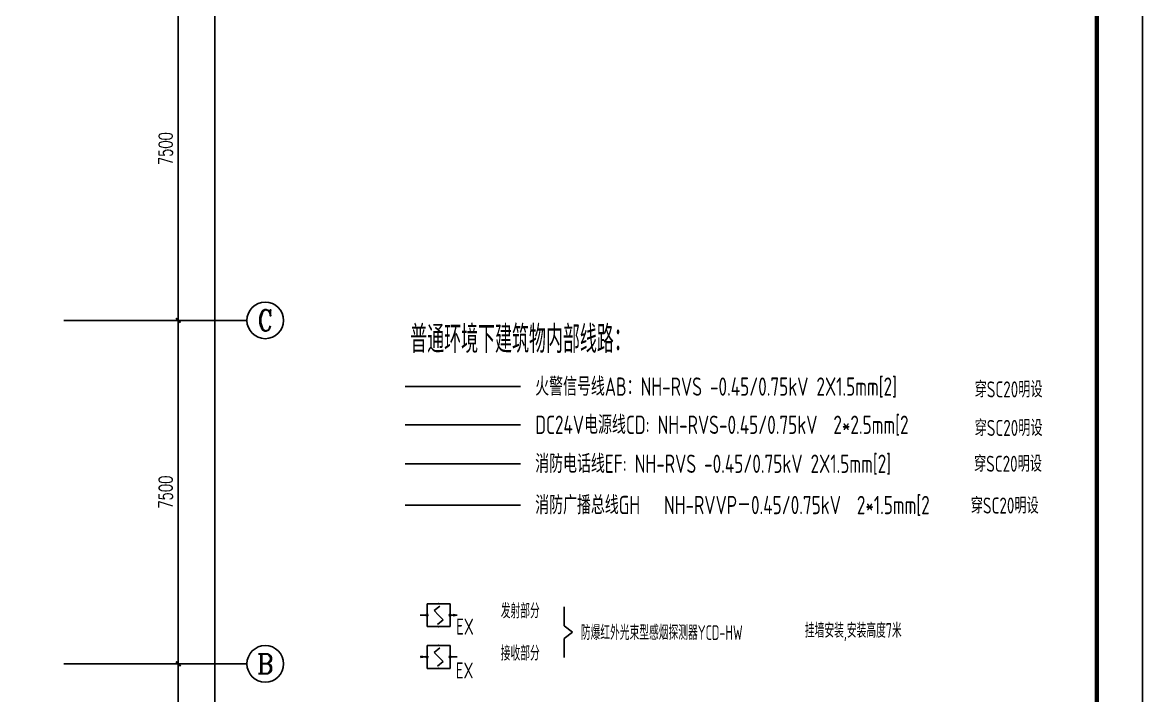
# Model space of a CAD drawing. Extents: x 4532298 to 10139194, y -639876 to -207028.
# Drawn here: x 5094006 to 5118469, y -335591 to -320892 of the extents above; entities that cross this region are included whole.
import ezdxf
from ezdxf.enums import TextEntityAlignment as Align

# ---------------------------------------------------------------- set-up
doc = ezdxf.new("R2010")
doc.units = 0
doc.header["$LTSCALE"] = 1000
doc.header["$MEASUREMENT"] = 0
doc.linetypes.add('DASH', pattern=[0.35, 0.25, -0.1])
doc.layers.get('0').update_dxf_attribs({"linetype": 'CONTINUOUS'})
doc.layers.get('Defpoints').update_dxf_attribs({"linetype": 'CONTINUOUS'})
for name, color, linetype in [('AXIS_TEXT', 7, 'CONTINUOUS'), ('EQUIP-消防', 3, 'CONTINUOUS'), ('PUB_TITLE', 4, 'CONTINUOUS'), ('SIG_TEXT', 7, 'CONTINUOUS'), ('TEL_TAB', 7, 'CONTINUOUS'), ('TEL_TEXT', 7, 'CONTINUOUS'), ('WIRE-消防', 5, 'CONTINUOUS'), ('WIRE-照明', 1, 'CONTINUOUS'), ('建筑底图', 251, 'CONTINUOUS'), ('电气', 3, 'CONTINUOUS'), ('电气文字', 7, 'CONTINUOUS')]:
    doc.layers.add(name, color=color, linetype=linetype)
doc.styles.add('_TCH_AXIS', font='COMPLEX', dxfattribs={"bigfont": 'GBCBIG'})
doc.styles.add('_TCH_DIM_T3', font='SIMPLEX', dxfattribs={"width": 0.705882, "bigfont": 'GBCBIG'})
doc.styles.add('_TEL_DIM', font='SIMPLEX', dxfattribs={"width": 0.8, "height": 3.5, "bigfont": 'HZTXT'})
doc.styles.add('COMPLEX', font='COMPLEX')
doc.styles.add('SCEI', font='sceie.shx', dxfattribs={"width": 0.75, "bigfont": 'sceic.shx'})
doc.styles.add('sceie', font='sceie.shx', dxfattribs={"width": 0.7, "bigfont": 'sceic.shx'})
doc.styles.add('TG_LINETYPE', font='sceie.shx', dxfattribs={"width": 0.7, "height": 3, "bigfont": 'sceic.shx'})
doc.linetypes.add('TG_BC', pattern='A,2,-0.85,["BC",TG_LINETYPE,S=0.1,R=0,X=-0.65,Y=-0.15],0', length=2.85)
doc.linetypes.add('TG_F', pattern='A,2,-0.4,["F",TG_LINETYPE,S=0.1,R=0,X=-0.28,Y=-0.15],0', length=2.4)
doc.dimstyles.new('_TCH_ARCH&&100', dxfattribs={"dimtxt": 297.5, "dimasz": 100, "dimexe": 250, "dimexo": 300, "dimgap": 126.25, "dimtad": 1, "dimdec": 0, "dimzin": 0, "dimdsep": 46, "dimtxsty": '_TCH_DIM_T3', "dimblk": 'ARCHTICK', "dimcen": 0.09, "dimclrt": 7, "dimazin": 2, "dimtfac": 1, "dimtdec": 0, "dimtix": 1, "dimtmove": 2, "dimatfit": 3, "dimfxl": 0, "dimtolj": 1, "dimtzin": 0, "dimarcsym": 0})

# ---------------------------------------------------------------- blocks, each defined once
blk = doc.blocks.new('_ArchTick')
at = {"color": 0, "linetype": 'ByBlock', "const_width": 0.4}
blk.add_lwpolyline([(-0.5, -0.5), (0.5, 0.5)], dxfattribs=at)
blk = doc.blocks.new('*D495')
at = {"layer": 'Defpoints', "color": 0, "transparency": 16777216}
for p in [(5094909, -297098), (5098209, -297098), (5094909, -342698)]:
    blk.add_point(p, dxfattribs=at)
at = {"layer": '建筑底图', "color": 0, "lineweight": -2, "transparency": 16777216}
for p, q in [((5095209, -297098), (5098459, -297098)), ((5098209, -342698), (5098209, -297098)), ((5095209, -342698), (5098459, -342698))]:
    blk.add_line(p, q, dxfattribs=at)
at = {"layer": '建筑底图', "color": 0, "lineweight": -2, "transparency": 16777216, "xscale": 100, "yscale": 100, "zscale": 100}
for p, rotation in [((5098209, -297098), 90), ((5098209, -342698), 270)]:
    blk.add_blockref('_ArchTick', p, dxfattribs=dict(at, rotation=rotation))
at = {"layer": '建筑底图', "color": 7, "transparency": 16777216, "insert": (5097934, -319898), "char_height": 297.5, "attachment_point": 5, "rotation": 90, "style": '_TCH_DIM_T3'}
blk.add_mtext('\\A1;45600', dxfattribs=at)
blk = doc.blocks.new('*D496')
at = {"layer": 'Defpoints', "color": 0, "transparency": 16777216}
for p in [(5094909, -334898), (5097409, -334898), (5094909, -342398)]:
    blk.add_point(p, dxfattribs=at)
at = {"layer": '建筑底图', "color": 0, "lineweight": -2, "transparency": 16777216}
for p, q in [((5095209, -334898), (5097659, -334898)), ((5097409, -342398), (5097409, -334898)), ((5095209, -342398), (5097659, -342398))]:
    blk.add_line(p, q, dxfattribs=at)
at = {"layer": '建筑底图', "color": 0, "lineweight": -2, "transparency": 16777216, "xscale": 100, "yscale": 100, "zscale": 100}
for p, rotation in [((5097409, -334898), 90), ((5097409, -342398), 270)]:
    blk.add_blockref('_ArchTick', p, dxfattribs=dict(at, rotation=rotation))
at = {"layer": '建筑底图', "color": 7, "transparency": 16777216, "insert": (5097134, -338648), "char_height": 297.5, "attachment_point": 5, "rotation": 90, "style": '_TCH_DIM_T3'}
blk.add_mtext('\\A1;7500', dxfattribs=at)
blk = doc.blocks.new('*D497')
at = {"layer": 'Defpoints', "color": 0, "transparency": 16777216}
for p in [(5094909, -327398), (5097409, -327398), (5094909, -334898)]:
    blk.add_point(p, dxfattribs=at)
at = {"layer": '建筑底图', "color": 0, "lineweight": -2, "transparency": 16777216}
for p, q in [((5095209, -327398), (5097659, -327398)), ((5097409, -334898), (5097409, -327398)), ((5095209, -334898), (5097659, -334898))]:
    blk.add_line(p, q, dxfattribs=at)
at = {"layer": '建筑底图', "color": 0, "lineweight": -2, "transparency": 16777216, "xscale": 100, "yscale": 100, "zscale": 100}
for p, rotation in [((5097409, -327398), 90), ((5097409, -334898), 270)]:
    blk.add_blockref('_ArchTick', p, dxfattribs=dict(at, rotation=rotation))
at = {"layer": '建筑底图', "color": 7, "transparency": 16777216, "insert": (5097134, -331148), "char_height": 297.5, "attachment_point": 5, "rotation": 90, "style": '_TCH_DIM_T3'}
blk.add_mtext('\\A1;7500', dxfattribs=at)
blk = doc.blocks.new('*D498')
at = {"layer": 'Defpoints', "color": 0, "transparency": 16777216}
for p in [(5094909, -319898), (5097409, -319898), (5094909, -327398)]:
    blk.add_point(p, dxfattribs=at)
at = {"layer": '建筑底图', "color": 0, "lineweight": -2, "transparency": 16777216}
for p, q in [((5095209, -319898), (5097659, -319898)), ((5097409, -327398), (5097409, -319898)), ((5095209, -327398), (5097659, -327398))]:
    blk.add_line(p, q, dxfattribs=at)
at = {"layer": '建筑底图', "color": 0, "lineweight": -2, "transparency": 16777216, "xscale": 100, "yscale": 100, "zscale": 100}
for p, rotation in [((5097409, -319898), 90), ((5097409, -327398), 270)]:
    blk.add_blockref('_ArchTick', p, dxfattribs=dict(at, rotation=rotation))
at = {"layer": '建筑底图', "color": 7, "transparency": 16777216, "insert": (5097134, -323648), "char_height": 297.5, "attachment_point": 5, "rotation": 90, "style": '_TCH_DIM_T3'}
blk.add_mtext('\\A1;7500', dxfattribs=at)
blk = doc.blocks.new('_AXISO')
blk.add_circle((0, 0), 0.5)
at = {"layer": 'AXIS_TEXT', "style": 'COMPLEX', "width": 1.041667}
blk.add_attdef('A', text='', height=0.56, dxfattribs=at).set_placement((-0.25, -0.28), (0.25, -0.28), align=Align.FIT)
blk = doc.blocks.new('$equip$00001935')
for p, q in [((-0.5, 0.5), (-0.5, -0.5)), ((0.5, 0.5), (-0.5, 0.5)), ((0.5, -0.5), (0.5, 0.5)), ((-0.5, 0), (-0.809, 0)), ((-0.2, 0.2), (0.05, 0.4)), ((0, 0), (-0.2, 0.2)), ((0, 0), (0.2, -0.2)), ((0.809, 0), (0.5, 0)), ((0.2, -0.2), (-0.05, -0.4)), ((-0.5, -0.5), (0.5, -0.5))]:
    blk.add_line(p, q)
at = {"color": 0, "linetype": 'Continuous'}
for p, q in [((0.809, 0), (0.638, 0.031)), ((0.638, 0.031), (0.638, -0.03)), ((0.638, -0.03), (0.809, 0))]:
    blk.add_line(p, q, dxfattribs=at)
for centre in [(-0.5, 0), (0.5, 0)]:
    blk.add_circle(centre, 0.0375)
for p in [(0, 0.5), (-0.5, 0), (0.5, 0.019), (0, -0.5)]:
    blk.add_point(p)
for points in [[(-0.532, 0.019), (-0.468, 0.019), (-0.537, 0), (-0.463, 0)], [(-0.532, -0.019), (-0.468, -0.019), (-0.537, 0), (-0.463, 0)], [(-0.519, 0.032), (-0.481, 0.032), (-0.532, 0.019), (-0.468, 0.019)], [(-0.5, 0.038), (-0.5, 0.038), (-0.519, 0.032), (-0.481, 0.032)], [(0.468, 0.019), (0.532, 0.019), (0.463, 0), (0.537, 0)], [(0.468, -0.019), (0.532, -0.019), (0.463, 0), (0.537, 0)], [(0.481, 0.032), (0.519, 0.032), (0.468, 0.019), (0.532, 0.019)], [(0.5, 0.038), (0.5, 0.038), (0.481, 0.032), (0.519, 0.032)], [(0.809, 0), (0.638, 0.031), (0.638, -0.03)], [(-0.519, -0.032), (-0.481, -0.032), (-0.532, -0.019), (-0.468, -0.019)], [(-0.5, -0.037), (-0.5, -0.037), (-0.519, -0.032), (-0.481, -0.032)], [(0.481, -0.032), (0.519, -0.032), (0.468, -0.019), (0.532, -0.019)], [(0.5, -0.037), (0.5, -0.037), (0.481, -0.032), (0.519, -0.032)]]:
    blk.add_solid(points)
at = {"layer": 'TEL_TEXT', "style": '_TEL_DIM', "flags": 1}
blk.add_attdef('A', text='', height=0.00002, dxfattribs=at).set_placement((0, 0), align=Align.MIDDLE_CENTER)
blk = doc.blocks.new('$equip$00001936')
for p, q in [((-0.5, 0.5), (-0.5, -0.5)), ((0.5, 0.5), (-0.5, 0.5)), ((0.5, -0.5), (0.5, 0.5)), ((-0.5, 0), (-0.809, 0)), ((-0.2, 0.2), (0.05, 0.4)), ((0, 0), (-0.2, 0.2)), ((0, 0), (0.2, -0.2)), ((0.809, 0), (0.5, 0)), ((0.2, -0.2), (-0.05, -0.4)), ((-0.5, -0.5), (0.5, -0.5))]:
    blk.add_line(p, q)
at = {"color": 0, "linetype": 'Continuous'}
for p, q in [((-0.599, 0), (-0.769, 0.031)), ((-0.769, 0.031), (-0.769, -0.03)), ((-0.769, -0.03), (-0.599, 0))]:
    blk.add_line(p, q, dxfattribs=at)
for centre in [(-0.5, 0), (0.5, 0)]:
    blk.add_circle(centre, 0.0375)
for p in [(0, 0.5), (-0.5, 0), (0.5, 0), (0, -0.5)]:
    blk.add_point(p)
for points in [[(-0.599, 0), (-0.769, 0.031), (-0.769, -0.03)], [(-0.532, 0.019), (-0.468, 0.019), (-0.537, 0), (-0.463, 0)], [(-0.532, -0.019), (-0.468, -0.019), (-0.537, 0), (-0.463, 0)], [(-0.519, 0.032), (-0.481, 0.032), (-0.532, 0.019), (-0.468, 0.019)], [(-0.5, 0.038), (-0.5, 0.038), (-0.519, 0.032), (-0.481, 0.032)], [(0.468, 0.019), (0.532, 0.019), (0.463, 0), (0.537, 0)], [(0.468, -0.019), (0.532, -0.019), (0.463, 0), (0.537, 0)], [(0.481, 0.032), (0.519, 0.032), (0.468, 0.019), (0.532, 0.019)], [(0.5, 0.038), (0.5, 0.038), (0.481, 0.032), (0.519, 0.032)], [(-0.519, -0.032), (-0.481, -0.032), (-0.532, -0.019), (-0.468, -0.019)], [(-0.5, -0.037), (-0.5, -0.037), (-0.519, -0.032), (-0.481, -0.032)], [(0.481, -0.032), (0.519, -0.032), (0.468, -0.019), (0.532, -0.019)], [(0.5, -0.037), (0.5, -0.037), (0.481, -0.032), (0.519, -0.032)]]:
    blk.add_solid(points)
at = {"layer": 'TEL_TEXT', "style": '_TEL_DIM', "flags": 1}
blk.add_attdef('A', text='', height=0.00002, dxfattribs=at).set_placement((0, 0), align=Align.MIDDLE_CENTER)

msp = doc.modelspace()

# ---------------------------------------------------------------- linework, layer by layer
at = {"layer": 'PUB_TITLE', "color": 4}
msp.add_lwpolyline([(5034368.6, -350158.8), (5118468.6, -350158.8), (5118468.6, -290758.8), (5034368.6, -290758.8)], close=True, dxfattribs=at)
at = {"layer": 'PUB_TITLE', "color": 4, "const_width": 100}
msp.add_lwpolyline([(5036868.6, -349158.8), (5117468.6, -349158.8), (5117468.6, -291758.8), (5036868.6, -291758.8)], close=True, dxfattribs=at)
at = {"layer": 'WIRE-消防', "color": 5, "linetype": 'Continuous', "const_width": 35}
msp.add_lwpolyline([(5102362.4, -328843.8), (5104889.4, -328843.8)], dxfattribs=at)
at = {"layer": 'WIRE-消防', "color": 3, "linetype": 'TG_F', "const_width": 35}
msp.add_lwpolyline([(5102362.4, -330528.7), (5104889.4, -330528.7)], dxfattribs=at)
at = {"layer": 'WIRE-照明', "color": 1, "linetype": 'DASH', "const_width": 35}
msp.add_lwpolyline([(5102362.4, -329678.1), (5104889.4, -329678.1)], dxfattribs=at)
at = {"layer": 'WIRE-照明', "color": 4, "linetype": 'TG_BC', "const_width": 35}
msp.add_lwpolyline([(5102362.4, -331430.2), (5104889.4, -331430.2)], dxfattribs=at)
at = {"layer": '建筑底图'}
for p, q in [((5094909.2, -327398.3), (5098909.2, -327398.3)), ((5094909.2, -334898.3), (5098909.2, -334898.3))]:
    msp.add_line(p, q, dxfattribs=at)
at = {"layer": '电气'}
for p, q in [((5105833.6, -333650), (5105833.6, -334066.2)), ((5105833.6, -334066.2), (5106018.8, -334204.9)), ((5105833.6, -334343.6), (5106018.8, -334204.9)), ((5105833.6, -334759.8), (5105833.6, -334343.6))]:
    msp.add_line(p, q, dxfattribs=at)

# ---------------------------------------------------------------- block references
at = {"layer": 'EQUIP-消防', "xscale": 500, "yscale": 500, "zscale": 500}
for name, p in [('$equip$00001935', (5103094.2, -333835.1)), ('$equip$00001936', (5103094.2, -334746.8))]:
    msp.add_blockref(name, p, dxfattribs=at)
at = {"layer": '建筑底图'}
ref = msp.add_blockref('_AXISO', (5099309.2, -327398.3), dxfattribs=dict(at, xscale=800, yscale=800, zscale=800))
ref.add_attrib('A', 'C', dxfattribs={"layer": 'AXIS_TEXT', "color": 0, "height": 455.7, "style": '_TCH_AXIS'}).set_placement((5099146.5, -327626.2), (5099472, -327626.2), align=Align.FIT)
ref = msp.add_blockref('_AXISO', (5099309.2, -334898.3), dxfattribs=dict(at, xscale=800, yscale=800, zscale=800))
ref.add_attrib('A', 'B', dxfattribs={"layer": 'AXIS_TEXT', "color": 0, "height": 435.3, "style": '_TCH_AXIS'}).set_placement((5099133, -335115.9), (5099485.4, -335115.9), align=Align.FIT)

# ---------------------------------------------------------------- texts
at = {"layer": 'SIG_TEXT'}
for s, height, style, width, p in [('火警信号线AB：NH-RVS -0.45/0.75kV 2X1.5mm[2] ', 400, 'SCEI', 0.8, (5105204.5, -329044.1)), ('DC24V电源线CD: NH-RVS-0.45/0.75kV  2*2.5mm[2', 400, 'SCEI', 0.8, (5105204.5, -329878.4)), ('消防电话线EF: NH-RVS -0.45/0.75kV 2X1.5mm[2]  ', 400, 'SCEI', 0.8, (5105204.5, -330729)), ('发射部分', 320, 'sceie', 0.7, (5104452.4, -333903.6)), ('防爆红外光束型感烟探测器YCD-HW', 320, 'sceie', 0.7, (5106200.4, -334375.2)), ('挂墙安装,安装高度7米', 320, 'sceie', 0.7, (5111094, -334328.3)), ('接收部分', 320, 'sceie', 0.7, (5104452.4, -334827))]:
    msp.add_text(s, height=height, dxfattribs=dict(at, style=style, width=width)).set_placement(p)
at = {"layer": 'TEL_TAB', "style": 'SCEI', "width": 0.8}
msp.add_text('消防广播总线GH   NH-RVVP－0.45/0.75kV  2*1.5mm[2 ', height=400, dxfattribs=at).set_placement((5105204.5, -331630.5))
at = {"layer": '电气', "style": 'sceie', "width": 0.65}
msp.add_text('普通环境下建筑物内部线路：', height=600, dxfattribs=at).set_placement((5102474.8, -327810.5), align=Align.MIDDLE_LEFT)
at = {"layer": '电气文字', "style": 'SCEI', "width": 0.8}
for s, p in [('穿SC20明设', (5114799.7, -329080)), ('穿SC20明设', (5114799.7, -329921.8)), ('穿SC20明设', (5114786.7, -330703.8)), ('穿SC20明设', (5114716.2, -331616.1)), ('EX', (5103475.4, -334259.9)), ('EX', (5103467.7, -335217.9))]:
    msp.add_text(s, height=350, dxfattribs=at).set_placement(p)

# ---------------------------------------------------------------- dimensions: what is measured, and where the dimension line sits
at = {"layer": '建筑底图'}
for p1, p2, distance, picture, middle in [((5094909.2, -342698.3), (5094909.2, -297098.3), -3300, '*D495', (5097934.2, -319898.3)), ((5094909.2, -327398.3), (5094909.2, -319898.3), -2500, '*D498', (5097134.2, -323648.3)), ((5094909.2, -334898.3), (5094909.2, -327398.3), -2500, '*D497', (5097134.2, -331148.3)), ((5094909.2, -342398.3), (5094909.2, -334898.3), -2500, '*D496', (5097134.2, -338648.3))]:
    dim = msp.add_aligned_dim(p1=p1, p2=p2, distance=distance, dimstyle='_TCH_ARCH&&100', dxfattribs=at)
    dim.commit()
    dim.dimension.update_dxf_attribs({"geometry": picture, "text_midpoint": middle})

doc.saveas('drawing.dxf')
